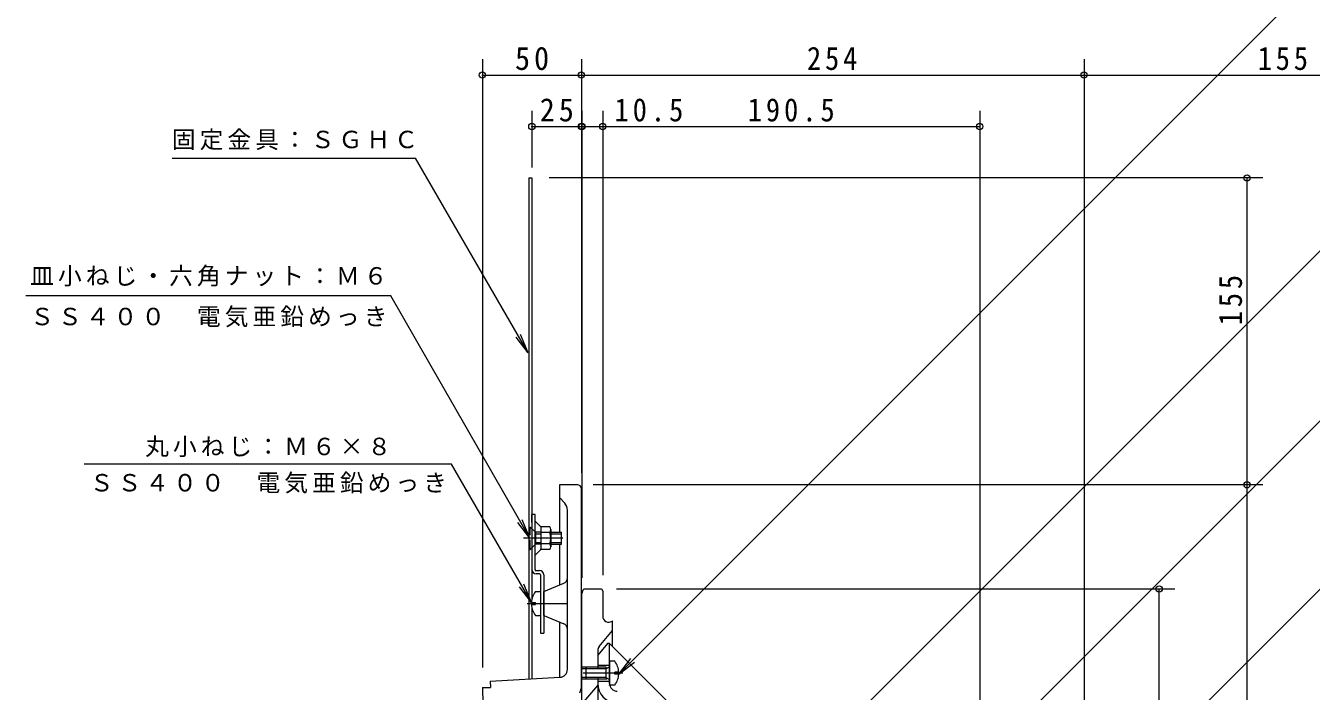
# Model space of a CAD drawing. Units: millimetres at full size, sheet at 1:4. Extents: x -509 to 466, y -549 to 533.
# Drawn here: x -509 to 141, y -187 to 150 of the extents above; entities that cross this region are included whole.
import ezdxf

# ---------------------------------------------------------------- set-up
doc = ezdxf.new("R2010")
doc.units = ezdxf.units.MM
doc.header["$LTSCALE"] = 4
doc.header["$PDMODE"] = 32
doc.header["$PDSIZE"] = 3.2
doc.linetypes.add('CHAIN1', pattern=[8, 5, -1, 1, -1])
doc.linetypes.add('DASHED1', pattern=[1.8, 1.2, -0.6])
for name, color, linetype, lineweight in [('0-0_通り芯', 4, 'Continuous', 9), ('0-1_躯体', 6, 'Continuous', 9), ('0-2_仕上', 3, 'Continuous', 9), ('0-4_その他', 7, 'Continuous', 9), ('0-5_寸法', 7, 'Continuous', 9), ('0-8', 2, 'Continuous', 9), ('0-A', 2, 'Continuous', 9)]:
    doc.layers.add(name, color=color, linetype=linetype, lineweight=lineweight)
doc.styles.add('ＭＳ ゴシック', font='')
doc.styles.get('ＭＳ ゴシック').set_extended_font_data('MS Gothic')

msp = doc.modelspace()

# ---------------------------------------------------------------- linework, layer by layer
at = {"layer": '0-0_通り芯'}
for p, q in [((-230.041, -82.323), (-239.041, -82.323)), ((-239.041, -82.323), (-239.041, -106.323)), ((-228.041, -184.985), (-228.041, -84.323)), ((-236.384, -91.672), (-239.041, -88.823)), ((-235.041, -175.628), (-235.041, -95.082)), ((-239.041, -112.323), (-239.041, -132.99)), ((-247.041, -136.323), (-236.887, -132.092)), ((-247.041, -148.323), (-247.041, -136.323)), ((-247.041, -148.323), (-236.887, -152.554)), ((-239.041, -151.656), (-239.041, -179.622)), ((-274.044, -181.546), (-238.822, -179.622)), ((-228.228, -185.83), (-229.041, -187.573))]:
    msp.add_line(p, q, dxfattribs=at)
at = {"layer": '0-0_通り芯', "linetype": 'CHAIN1'}
msp.add_line((-255.435, -142.323), (-232.173, -142.323), dxfattribs=at)
at = {"layer": '0-0_通り芯', "color": 6}
for p, q in [((-274.044, -181.546), (-273.98, -184.704)), ((-277.979, -184.785), (-273.98, -184.704)), ((-277.979, -184.785), (-274.334, -363.748))]:
    msp.add_line(p, q, dxfattribs=at)
at = {"layer": '0-0_通り芯'}
for centre, radius, start, end in [((-230.041, -84.323), 2, 0, 90), ((-240.041, -95.082), 5, 0, 43), ((-238.041, -129.323), 3, 292.61953, 0), ((-238.041, -155.323), 3, 0, 67.38047), ((-239.041, -175.628), 4, 273.1278, 0), ((-230.041, -184.985), 2, 335.004, 0)]:
    msp.add_arc(centre, radius, start, end, dxfattribs=at)
at = {"layer": '0-1_躯体'}
for p, q in [((-227.041, -135.381), (-226.743, -135.026)), ((-218.243, -135.026), (-226.743, -135.026)), ((-217.243, -136.026), (-217.243, -148.764)), ((-227.743, -328.026), (-227.743, -137.309)), ((-212.243, -151.026), (-212.522, -151.221)), ((-212.243, -164.025), (-212.243, -151.026)), ((-219.041, -164.127), (-212.243, -156.026)), ((-219.743, -166.056), (-219.743, -175.396)), ((-225.743, -174.526), (-227.743, -174.526)), ((-225.743, -175.396), (-227.743, -175.396)), ((-225.743, -179.656), (-227.743, -179.656)), ((-225.743, -180.526), (-227.743, -180.526)), ((-219.743, -179.656), (-219.743, -183.683)), ((-226.743, -192.026), (-219.743, -183.683))]:
    msp.add_line(p, q, dxfattribs=at)
for centre, radius, start, end in [((-224.743, -137.309), 3, 140.00002, 180.0007), ((-218.243, -136.026), 1, 0, 90), ((-214.243, -148.764), 3, 180, 304.99982), ((-216.743, -166.056), 3, 140.0002, 180)]:
    msp.add_arc(centre, radius, start, end, dxfattribs=at)
at = {"layer": '0-2_仕上'}
for p, q in [((-214.743, -162.526), (-219.743, -168.484)), ((-213.743, -162.525), (-214.743, -162.526)), ((-213.743, -182.682), (-213.743, -162.525)), ((-213.743, -162.525), (-135.743, -240.526)), ((-219.743, -173.526), (-213.743, -173.526)), ((-219.742, -181.526), (-213.742, -181.525)), ((-219.743, -184.279), (-219.743, -297.526))]:
    msp.add_line(p, q, dxfattribs=at)
for radius in [10, 4]:
    msp.add_arc((-209.743, -182.682), radius, 180, 267.71468, dxfattribs=at)
at = {"layer": '0-4_その他'}
for p, q in [((-278.04, 132.677), (-278.04, -174.628)), ((-228.041, 132.677), (-228.041, -76.323)), ((25.959, 132.677), (25.959, -330.323)), ((-278.04, 124.677), (-228.041, 124.677)), ((-228.041, 124.677), (25.959, 124.677)), ((25.959, 124.677), (180.959, 124.677)), ((-253.04, 106.677), (-253.04, 78.053)), ((-227.743, 106.677), (-227.743, -129.309)), ((-217.243, 106.677), (-217.243, -128.026)), ((-26.743, 106.677), (-26.743, -317.526)), ((-253.04, 98.677), (-228.041, 98.677)), ((-227.743, 98.677), (-217.243, 98.677)), ((-217.243, 98.677), (-26.743, 98.677)), ((116.317, 72.677), (-244.259, 72.677)), ((108.317, -82.323), (108.317, 72.677)), ((116.317, -82.323), (-222.041, -82.323)), ((108.317, -336.323), (108.317, -82.323)), ((71.9, -135.026), (-210.243, -135.026)), ((63.9, -325.526), (63.9, -135.026))]:
    msp.add_line(p, q, dxfattribs=at)
for p in [(-278.04, 124.677), (-228.041, 124.677), (25.959, 124.677), (-253.04, 98.677), (-228.041, 98.677), (-227.743, 98.677), (-217.243, 98.677), (-26.743, 98.677), (108.317, 72.677), (108.317, -82.323), (63.9, -135.026)]:
    msp.add_point(p, dxfattribs=at)
at = {"layer": '0-5_寸法'}
for p, q in [((-209.155, -178.005), (145.632, 176.782)), ((-183.626, -293.017), (195.721, 86.33)), ((-434.821, 82.705), (-311.753, 82.705)), ((-254.956, -15.671), (-311.753, 82.705)), ((-90.556, -285.712), (195.721, 0.565)), ((-254.956, -15.671), (-258.783, -6.432)), ((-254.956, -15.671), (-261.043, -7.737)), ((-293.614, -71.896), (-479.214, -71.896)), ((-253.229, -141.844), (-293.614, -71.896)), ((-45.253, -325.506), (195.721, -84.532)), ((-254.121, -109.323), (-260.209, -101.39)), ((-254.121, -109.323), (-257.948, -100.084)), ((-253.229, -141.844), (-259.317, -133.911)), ((-253.229, -141.844), (-257.056, -132.605)), ((-209.155, -178.005), (-203.067, -170.071)), ((-209.155, -178.005), (-201.221, -171.917))]:
    msp.add_line(p, q, dxfattribs=at)
msp.add_lwpolyline([(-254.121, -109.323), (-324.24, 13.115), (-508.773, 13.115)], dxfattribs=at)
at = {"layer": '0-8'}
for p, q in [((-254.641, 72.677), (-253.04, 72.677)), ((-254.641, 72.677), (-254.641, -180.486)), ((-253.04, 72.677), (-253.04, -140.331)), ((-253.04, -101.323), (-253.04, -97.323)), ((-251.44, -97.323), (-253.04, -97.323)), ((-251.44, -125.223), (-251.44, -97.323)), ((-248.44, -103.66), (-251.44, -100.66)), ((-248.44, -104.011), (-248.44, -114.636)), ((-248.44, -114.986), (-251.44, -117.986)), ((-250.94, -125.723), (-249.14, -125.723)), ((-249.14, -127.323), (-250.94, -127.323)), ((-248.641, -127.823), (-248.641, -157.323)), ((-247.041, -127.823), (-247.041, -157.323)), ((-253.04, -144.315), (-253.04, -180.399)), ((-248.641, -157.323), (-247.041, -157.323))]:
    msp.add_line(p, q, dxfattribs=at)
at = {"layer": '0-8', "linetype": 'CHAIN1'}
msp.add_line((-237.311, -109.323), (-257.44, -109.323), dxfattribs=at)
at = {"layer": '0-8'}
for centre, radius, start, end in [((-250.94, -125.223), 2.1, 180, 270), ((-250.94, -125.223), 0.5, 180, 270), ((-249.14, -127.823), 2.1, 0, 90), ((-249.14, -127.823), 0.5, 0, 90)]:
    msp.add_arc(centre, radius, start, end, dxfattribs=at)
at = {"layer": '0-A', "linetype": 'DASHED1'}
for p, q in [((-254.121, -103.673), (-253.821, -103.673)), ((-254.121, -114.973), (-254.121, -103.673)), ((-251.171, -106.323), (-253.821, -103.673)), ((-251.171, -106.323), (-251.171, -112.323)), ((-248.44, -106.323), (-251.171, -106.323)), ((-251.171, -107.193), (-248.44, -107.193)), ((-251.171, -112.323), (-253.821, -114.973)), ((-251.171, -111.453), (-248.44, -111.453)), ((-248.44, -112.323), (-251.171, -112.323))]:
    msp.add_line(p, q, dxfattribs=at)
at = {"layer": '0-A'}
for p, q in [((-243.931, -103.573), (-248.44, -103.573)), ((-248.44, -103.573), (-248.44, -104.011)), ((-243.931, -106.46), (-248.44, -106.46)), ((-243.44, -105.017), (-243.44, -113.63)), ((-243.44, -106.323), (-238.121, -106.323)), ((-243.44, -107.193), (-238.121, -107.193)), ((-238.121, -112.323), (-238.121, -106.323)), ((-243.931, -112.186), (-248.44, -112.186)), ((-248.44, -115.073), (-248.44, -114.636)), ((-243.931, -115.073), (-248.44, -115.073)), ((-243.44, -111.453), (-238.121, -111.453)), ((-243.44, -112.323), (-238.121, -112.323)), ((-251.241, -136.323), (-248.641, -136.323)), ((-253.229, -141.844), (-251.241, -141.844)), ((-253.229, -142.802), (-251.241, -142.802)), ((-251.241, -142.802), (-251.241, -141.844)), ((-251.241, -148.323), (-248.641, -148.323)), ((-225.743, -174.526), (-225.743, -180.526)), ((-215.743, -174.526), (-225.743, -174.526)), ((-215.743, -175.396), (-213.871, -174.344)), ((-215.743, -174.526), (-214.979, -174.967)), ((-215.743, -174.526), (-215.743, -180.526)), ((-211.143, -171.526), (-213.743, -171.526)), ((-213.743, -171.526), (-213.743, -183.526)), ((-215.743, -175.396), (-225.743, -175.396)), ((-215.743, -179.656), (-225.743, -179.656)), ((-215.743, -180.526), (-225.743, -180.526)), ((-215.743, -179.656), (-213.871, -180.708)), ((-215.743, -180.526), (-214.979, -180.085)), ((-211.143, -178.005), (-211.143, -177.047)), ((-209.155, -177.047), (-211.143, -177.047)), ((-209.155, -178.005), (-211.143, -178.005)), ((-211.143, -183.526), (-213.743, -183.526)), ((-213.743, -183.677), (-213.743, -183.526))]:
    msp.add_line(p, q, dxfattribs=at)
at = {"layer": '0-A', "linetype": 'CHAIN1'}
msp.add_line((-207.069, -177.525), (-228.363, -177.527), dxfattribs=at)
at = {"layer": '0-A', "linetype": 'DASHED1'}
msp.add_lwpolyline([(-254.121, -114.973), (-253.821, -114.973), (-253.821, -103.673)], dxfattribs=at)
at = {"layer": '0-A'}
for centre, radius, start, end in [((-245.808, -105.017), 2.368, 322.44278, 37.55722), ((-252.038, -109.323), 8.598, 340.548, 19.452), ((-245.808, -113.63), 2.368, 322.44278, 37.55722), ((-243.241, -142.323), 10, 143.13013, 177.25438), ((-243.241, -142.323), 10, 182.74562, 216.86987), ((-213.993, -174.126), 0.25, 299.32918, 0), ((-219.143, -177.526), 10, 2.74562, 36.86987), ((-213.993, -180.926), 0.25, 0, 60.67082), ((-219.143, -177.526), 10, 323.13013, 357.25438)]:
    msp.add_arc(centre, radius, start, end, dxfattribs=at)

# ---------------------------------------------------------------- texts
at = {"layer": '0-4_その他', "color": 2, "char_height": 11.73, "attachment_point": 7, "style": 'ＭＳ ゴシック'}
for s, insert in [('\\T1.27;\\W0.95;50', (-261.54, 127.077)), ('\\T1.27;\\W0.9;254', (-114.041, 127.077)), ('\\T1.27;\\W0.9;155', (113.685, 127.077)), ('\\T1.27;\\W0.95;25', (-249.04, 101.077)), ('\\T1.28;\\W0.9;10.5', (-211.292, 101.077)), ('\\T1.28;\\W0.9;190.5', (-143.993, 101.077))]:
    msp.add_mtext(s, dxfattribs=dict(at, insert=insert))
at = {"layer": '0-4_その他', "color": 2, "insert": (105.917, -1.727), "char_height": 11.73, "attachment_point": 7, "rotation": 90, "style": 'ＭＳ ゴシック'}
msp.add_mtext('\\T1.27;\\W0.9;155', dxfattribs=at)
at = {"layer": '0-5_寸法', "char_height": 8.798, "attachment_point": 7, "style": 'ＭＳ ゴシック'}
for s, insert in [('\\T1.17;固定金具：ＳＧＨＣ', (-434.937, 86.7)), ('\\T1.17;皿小ねじ・六角ナット：Ｍ６', (-506.507, 17.819)), ('\\T1.17;ＳＳ４００\u3000電気亜鉛めっき', (-506.507, -2.783)), ('\\T1.17;丸小ねじ：Ｍ６×８', (-448.414, -68.355)), ('\\T1.17;ＳＳ４００\u3000電気亜鉛めっき', (-476.414, -86.753))]:
    msp.add_mtext(s, dxfattribs=dict(at, insert=insert))

doc.saveas('drawing.dxf')
